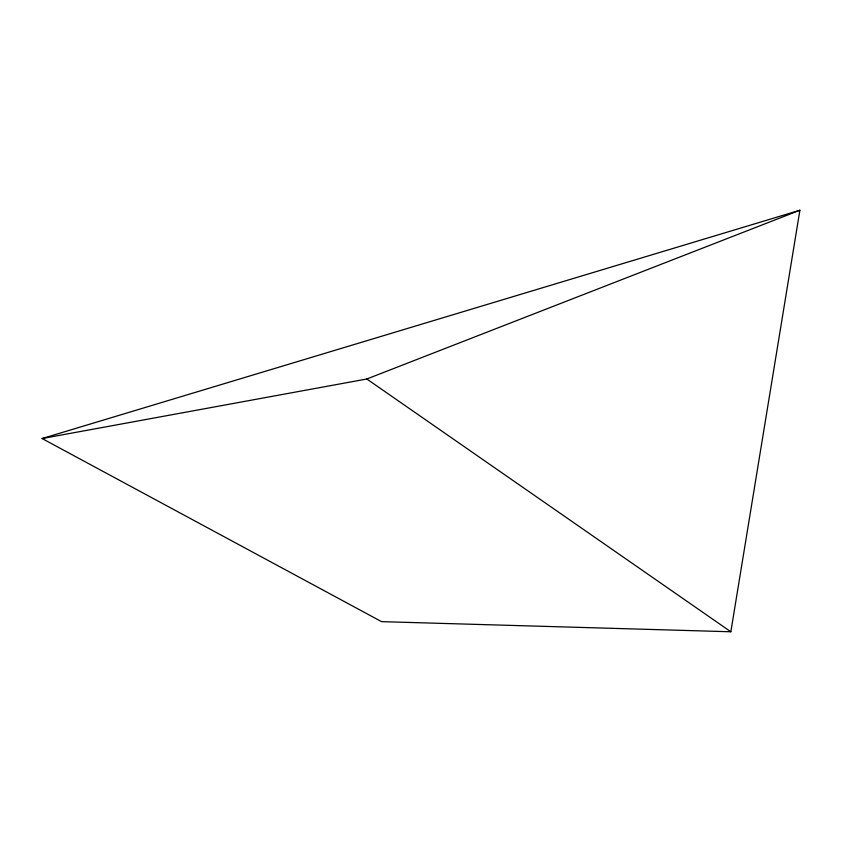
<?xml version="1.0" encoding="UTF-8"?>
<svg xmlns="http://www.w3.org/2000/svg" width="842" height="842" viewBox="0 0 842 842"><rect width="100%" height="100%" fill="white"/><g stroke="black" fill="none" stroke-linecap="round" stroke-linejoin="round"><path stroke-width="1.26" d="M730.845 631.774L799.9 210.226L42.1 438.545L381.584 621.649L730.845 631.774L366.817 378.995L42.1 438.545M366.817 378.995L799.9 210.226"/></g></svg>
